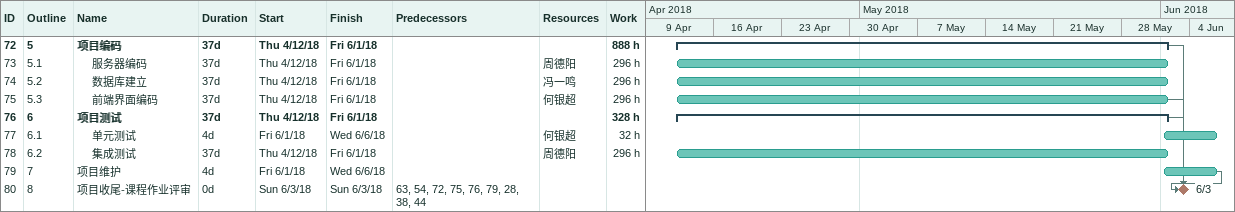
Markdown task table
| ID | WBS | Task | Duration | Start | Finish | Predecessors | Resources | Work (h) |
|---|---|---|---|---|---|---|---|---|
| 72 | 5 | **项目编码** | 37d | 2018-04-12 | 2018-06-01 |  |  | 888 |
| 73 | 5.1 | 服务器编码 | 37d | 2018-04-12 | 2018-06-01 |  | 周德阳 | 296 |
| 74 | 5.2 | 数据库建立 | 37d | 2018-04-12 | 2018-06-01 |  | 冯一鸣 | 296 |
| 75 | 5.3 | 前端界面编码 | 37d | 2018-04-12 | 2018-06-01 |  | 何银超 | 296 |
| 76 | 6 | **项目测试** | 37d | 2018-04-12 | 2018-06-01 |  |  | 328 |
| 77 | 6.1 | 单元测试 | 4d | 2018-06-01 | 2018-06-06 |  | 何银超 | 32 |
| 78 | 6.2 | 集成测试 | 37d | 2018-04-12 | 2018-06-01 |  | 周德阳 | 296 |
| 79 | 7 | 项目维护 | 4d | 2018-06-01 | 2018-06-06 |  |  |  |
| 80 | 8 | 项目收尾-课程作业评审 | 0d | 2018-06-03 | 2018-06-03 | 63, 54, 72, 75, 76, 79, 28, 38, 44 |  |  |
